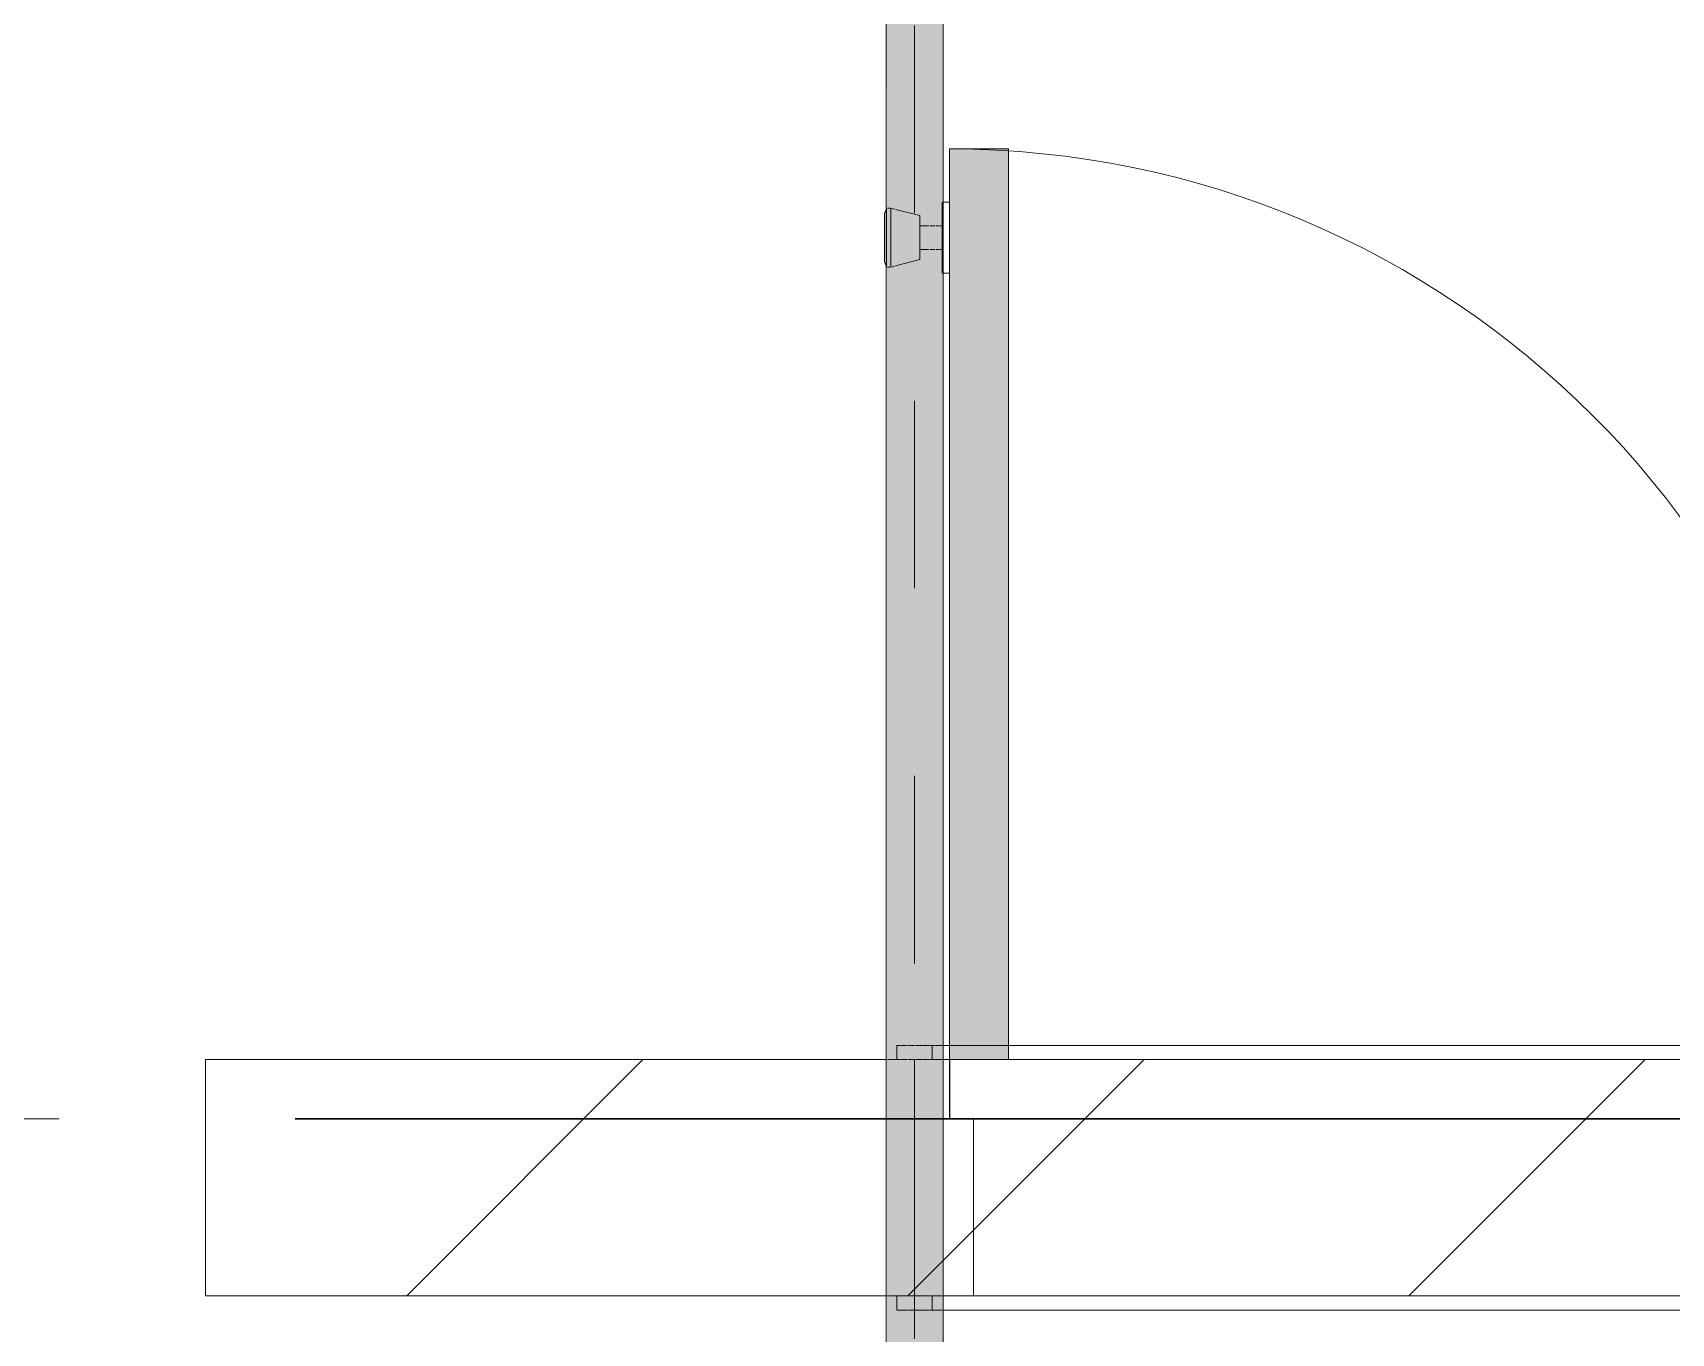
# Model space of a CAD drawing. Header units: millimetres. Extents: x -4000 to 187956, y -58990 to 162485.
# Drawn here: x 43403 to 44791, y 127269 to 128369 of the extents above; entities that cross this region are included whole.
import ezdxf

# ---------------------------------------------------------------- set-up
doc = ezdxf.new("R2010")
doc.units = ezdxf.units.MM
for name, pattern in [('Dash', [600, 300, -300]), ('Dash 1_16_', [317.5, 158.75, -158.75]), ('Dash_2_', [635, 317.5, -317.5]), ('Grid Line', [2222.5, 1270, -317.5, 317.5, -317.5]), ('Grid Line 12_5mm', [2150, 1250, -300, 300, -300])]:
    doc.linetypes.add(name, pattern=pattern)
for name, color, linetype, lineweight in [('A-DETL-GENF', 92, 'Continuous', 9), ('A-DOOR', 31, 'Continuous', 13), ('A-DOOR-FRAM', 31, 'Continuous', 13), ('A-DOOR-HDLN', 31, 'Dash_2_', 13), ('A-WALL', 113, 'Continuous', 13), ('A-WALL-PATT', 111, 'Continuous', 13), ('P-PIPE', 3, 'Continuous', 9), ('P-PIPE-CNTR', 3, 'Continuous', 9), ('S-GRID', 1, 'Continuous', 30)]:
    doc.layers.add(name, color=color, linetype=linetype, lineweight=lineweight)

# ---------------------------------------------------------------- blocks, each defined once
blk = doc.blocks.new('dcc5a - 1600X2200-V756-FFS - TANG 1')
at = {"layer": 'A-DOOR', "lineweight": 15, "transparency": 33554534}
blk.add_hatch(color=256, dxfattribs=at).paths.add_polyline_path([(-363.2, 154.2), (-313.2, 154.2), (-313.2, 924.7), (-363.2, 924.7), (-363.2, 722.2)])
at = {"layer": 'A-DETL-GENF', "color": 16}
for p, q in [((-416.4, 874.7), (-416.4, 824.7)), ((-416.4, 824.7), (-416.4, 874.7)), ((-413.6, 874.7), (-415.5, 874.7)), ((-412.9, 874.7), (-412.9, 824.7)), ((-412.9, 824.7), (-412.9, 874.7)), ((-409.7, 873.9), (-412.8, 874.7)), ((-369.2, 879.7), (-369.2, 819.7)), ((-369.2, 819.7), (-369.2, 879.7)), ((-388.2, 868.3), (-408.7, 873.6)), ((-388.2, 868.3), (-388.2, 831.1)), ((-388.2, 831.1), (-388.2, 868.3)), ((-380.6, 859.7), (-388.2, 859.7)), ((-388.2, 859.7), (-388.2, 839.7)), ((-388.2, 839.7), (-388.2, 859.7)), ((-375.6, 859.7), (-379.6, 859.7)), ((-371.8, 859.7), (-374.8, 859.7)), ((-369.4, 859.7), (-371.3, 859.7)), ((-369.2, 839.7), (-369.2, 859.7)), ((-369.2, 859.7), (-369.2, 839.7)), ((-388.2, 839.7), (-380.6, 839.7)), ((-379.6, 839.7), (-375.6, 839.7)), ((-374.8, 839.7), (-371.8, 839.7)), ((-371.3, 839.7), (-369.4, 839.7)), ((-415.5, 824.7), (-413.6, 824.7)), ((-412.8, 824.7), (-409.7, 825.5)), ((-408.7, 825.8), (-388.2, 831.1))]:
    blk.add_line(p, q, dxfattribs=at)
at = {"layer": 'A-DETL-GENF', "color": 250}
for p, q in [((-363.2, 879.7), (-368.5, 879.7)), ((-363.2, 879.7), (-363.2, 819.7)), ((-363.2, 819.7), (-363.2, 879.7)), ((-416.8, 873.6), (-418.2, 870.2)), ((-418.2, 870.2), (-418.2, 829.2)), ((-418.2, 829.2), (-418.2, 870.2)), ((-418.2, 829.2), (-416.8, 825.8)), ((-368.5, 819.7), (-363.2, 819.7))]:
    blk.add_line(p, q, dxfattribs=at)
at = {"layer": 'A-DOOR', "color": 5, "lineweight": 15}
for p, q in [((-363.2, 924.7), (-363.2, 154.2)), ((-313.2, 924.7), (-363.2, 924.7)), ((-363.2, 924.7), (-363.2, 154.2)), ((-313.2, 924.7), (-363.2, 924.7)), ((-313.2, 154.2), (-313.2, 924.7)), ((-313.2, 154.2), (-313.2, 924.7)), ((-368.5, 166.2), (-363.2, 166.2)), ((-313.2, 166.2), (1127.8, 166.2)), ((1222.3, -57.8), (-368.5, -57.8))]:
    blk.add_line(p, q, dxfattribs=at)
at = {"layer": 'A-DOOR', "color": 213, "lineweight": 15}
for p, q in [((-407.7, 154.2), (-407.7, 166.2)), ((-407.7, 166.2), (-404.7, 166.2)), ((-404, 166.2), (-398.9, 166.2)), ((-398.2, 166.2), (-392.7, 166.2)), ((-391.9, 166.2), (-386.4, 166.2)), ((-385.7, 166.2), (-380.6, 166.2)), ((-380, 166.2), (-377.7, 166.2)), ((-377.7, 166.2), (-377.7, 154.2)), ((-377.7, 166.2), (-377.7, 154.2)), ((-375.6, 166.2), (-377.7, 166.2)), ((-371.8, 166.2), (-375.1, 166.2)), ((-369.4, 166.2), (-371.5, 166.2)), ((-407.7, -57.8), (-407.7, -45.8)), ((-377.7, -45.8), (-377.7, -57.8)), ((-377.7, -45.8), (-377.7, -57.8)), ((-404.7, -57.8), (-407.7, -57.8)), ((-398.9, -57.8), (-404.2, -57.8)), ((-392.7, -57.8), (-398.3, -57.8)), ((-386.4, -57.8), (-392.1, -57.8)), ((-380.6, -57.8), (-385.9, -57.8)), ((-377.7, -57.8), (-380.1, -57.8)), ((-377.7, -57.8), (-375.6, -57.8)), ((-375.2, -57.8), (-371.8, -57.8)), ((-371.5, -57.8), (-369.4, -57.8))]:
    blk.add_line(p, q, dxfattribs=at)
at = {"layer": 'A-DOOR', "color": 192, "lineweight": 15}
for p, q in [((-407.7, 154.2), (-407.7, 166.2)), ((-407.7, 166.2), (-404.7, 166.2)), ((-404, 166.2), (-398.9, 166.2)), ((-398.2, 166.2), (-392.7, 166.2)), ((-391.9, 166.2), (-386.4, 166.2)), ((-385.7, 166.2), (-380.6, 166.2)), ((-380, 166.2), (-375.6, 166.2)), ((-375.1, 166.2), (-371.8, 166.2)), ((-371.5, 166.2), (-369.4, 166.2)), ((-407.7, -57.8), (-407.7, -45.8)), ((-404.7, -57.8), (-407.7, -57.8)), ((-398.9, -57.8), (-404.2, -57.8)), ((-392.7, -57.8), (-398.3, -57.8)), ((-386.4, -57.8), (-392.1, -57.8)), ((-380.6, -57.8), (-385.9, -57.8)), ((-375.6, -57.8), (-380.1, -57.8)), ((-371.8, -57.8), (-375.2, -57.8)), ((-369.4, -57.8), (-371.5, -57.8))]:
    blk.add_line(p, q, dxfattribs=at)
at = {"layer": 'A-DOOR', "color": 231, "lineweight": 15}
for p, q in [((-404.7, 154.2), (-407.7, 154.2)), ((-398.9, 154.2), (-404, 154.2)), ((-392.7, 154.2), (-398.2, 154.2)), ((-386.4, 154.2), (-391.9, 154.2)), ((-380.6, 154.2), (-385.7, 154.2)), ((-377.7, 154.2), (-380, 154.2)), ((-377.7, 154.2), (-375.6, 154.2)), ((-375.1, 154.2), (-371.8, 154.2)), ((-371.5, 154.2), (-369.4, 154.2)), ((-407.7, -45.8), (-404.7, -45.8)), ((-404.2, -45.8), (-398.9, -45.8)), ((-398.3, -45.8), (-392.7, -45.8)), ((-392.1, -45.8), (-386.4, -45.8)), ((-385.9, -45.8), (-380.6, -45.8)), ((-380.1, -45.8), (-377.7, -45.8)), ((-375.6, -45.8), (-377.7, -45.8)), ((-371.8, -45.8), (-375.2, -45.8)), ((-369.4, -45.8), (-371.5, -45.8))]:
    blk.add_line(p, q, dxfattribs=at)
at = {"layer": 'A-DOOR', "color": 223, "lineweight": 15}
for p, q in [((-404.7, 154.2), (-407.7, 154.2)), ((-398.9, 154.2), (-404, 154.2)), ((-392.7, 154.2), (-398.2, 154.2)), ((-386.4, 154.2), (-391.9, 154.2)), ((-380.6, 154.2), (-385.7, 154.2)), ((-375.6, 154.2), (-380, 154.2)), ((-371.8, 154.2), (-375.1, 154.2)), ((-369.4, 154.2), (-371.5, 154.2)), ((-407.7, -45.8), (-404.7, -45.8)), ((-404.2, -45.8), (-398.9, -45.8)), ((-398.3, -45.8), (-392.7, -45.8)), ((-392.1, -45.8), (-386.4, -45.8)), ((-392.1, -45.8), (-386.4, -45.8)), ((-385.9, -45.8), (-380.6, -45.8)), ((-385.9, -45.8), (-380.6, -45.8)), ((-380.1, -45.8), (-375.6, -45.8)), ((-380.1, -45.8), (-375.6, -45.8)), ((-375.2, -45.8), (-371.8, -45.8)), ((-375.2, -45.8), (-371.8, -45.8)), ((-371.5, -45.8), (-369.4, -45.8)), ((-371.5, -45.8), (-369.4, -45.8))]:
    blk.add_line(p, q, dxfattribs=at)
at = {"layer": 'A-DOOR', "color": 232, "lineweight": 15}
blk.add_line((-392.7, 154.2), (-392.7, -45.8), dxfattribs=at)
at = {"layer": 'A-DOOR', "color": 171, "lineweight": 15}
for p, q in [((-363.2, 166.2), (-368.5, 166.2)), ((-363.2, 154.2), (-368.5, 154.2)), ((-313.2, 154.2), (-363.2, 154.2)), ((-363.2, 154.2), (-313.2, 154.2)), ((-363.2, 154.2), (-313.2, 154.2)), ((-363.2, 154.2), (1177.8, 154.2)), ((1127.8, 166.2), (-313.2, 166.2)), ((1127.8, 154.2), (-313.2, 154.2)), ((-368.5, -45.8), (1222.3, -45.8)), ((-368.5, -45.8), (1207.3, -45.8)), ((-368.5, -57.8), (1192.3, -57.8))]:
    blk.add_line(p, q, dxfattribs=at)
at = {"layer": 'A-DOOR', "color": 151, "lineweight": 15}
for p, q in [((-368.5, 154.2), (-363.2, 154.2)), ((-363.2, 154.2), (-313.2, 154.2)), ((-313.2, 154.2), (1127.8, 154.2)), ((1192.3, -45.8), (-368.5, -45.8))]:
    blk.add_line(p, q, dxfattribs=at)
at = {"layer": 'A-DOOR', "color": 173, "lineweight": 15}
blk.add_line((-363.2, 166.2), (-313.2, 166.2), dxfattribs=at)
at = {"layer": 'A-DOOR', "color": 161, "lineweight": 15}
blk.add_line((-313.2, 166.2), (-363.2, 166.2), dxfattribs=at)
at = {"layer": 'A-DOOR', "color": 5, "lineweight": 15}
blk.add_arc((-363.2, 154.2), 770.5, 0, 90, dxfattribs=at)
at = {"layer": 'A-DOOR-FRAM', "color": 13, "lineweight": 15}
blk.add_line((-392.7, -45.8), (-392.7, 154.2), dxfattribs=at)
at = {"layer": 'A-DOOR-FRAM', "color": 32, "lineweight": 15}
blk.add_line((-392.7, -45.8), (-392.7, 154.2), dxfattribs=at)
at = {"layer": 'A-DOOR-FRAM', "color": 41, "lineweight": 15}
for p, q in [((-391.9, 154.2), (-386.4, 154.2)), ((-385.7, 154.2), (-380.6, 154.2)), ((-380, 154.2), (-375.6, 154.2)), ((-375.1, 154.2), (-371.8, 154.2)), ((-371.5, 154.2), (-369.4, 154.2)), ((-386.4, -45.8), (-392.1, -45.8)), ((-380.6, -45.8), (-385.9, -45.8)), ((-375.6, -45.8), (-380.1, -45.8)), ((-371.8, -45.8), (-375.2, -45.8)), ((-369.4, -45.8), (-371.5, -45.8))]:
    blk.add_line(p, q, dxfattribs=at)
at = {"layer": 'A-DOOR-FRAM', "color": 71, "lineweight": 15}
for p, q in [((-391.9, 154.2), (-386.4, 154.2)), ((-385.7, 154.2), (-380.6, 154.2)), ((-380, 154.2), (-375.6, 154.2)), ((-375.1, 154.2), (-371.8, 154.2)), ((-371.5, 154.2), (-369.4, 154.2)), ((-368.5, 154.2), (-363.2, 154.2)), ((-363.2, 154.2), (-313.2, 154.2)), ((-313.2, 154.2), (-362.7, 154.2)), ((1127.8, 154.2), (-313.2, 154.2)), ((-386.4, -45.8), (-392.1, -45.8)), ((-380.6, -45.8), (-385.9, -45.8)), ((-375.6, -45.8), (-380.1, -45.8)), ((-371.8, -45.8), (-375.2, -45.8)), ((-369.4, -45.8), (-371.5, -45.8)), ((-342.7, -45.8), (-368.5, -45.8)), ((-342.7, -45.8), (1157.3, -45.8))]:
    blk.add_line(p, q, dxfattribs=at)
at = {"layer": 'A-DOOR-FRAM', "color": 81, "lineweight": 15}
for p, q in [((-368.5, 154.2), (-363.2, 154.2)), ((-362.7, 154.2), (-362.7, 104.2)), ((-362.7, 154.2), (-362.7, 104.2)), ((-313.2, 154.2), (1127.8, 154.2)), ((-362.7, 104.2), (-342.7, 104.2)), ((-362.7, 104.2), (1177.3, 104.2)), ((-342.7, 104.2), (-342.7, -45.8)), ((-342.7, 104.2), (-342.7, -45.8)), ((1157.3, 104.2), (-342.7, 104.2)), ((1207.3, -45.8), (-368.5, -45.8))]:
    blk.add_line(p, q, dxfattribs=at)
at = {"layer": 'A-DOOR-HDLN', "color": 171, "linetype": 'Dash', "lineweight": 15}
for p, q in [((-363.2, 154.2), (-363.2, 104.2)), ((1177.8, 154.2), (-363.2, 154.2)), ((-363.2, 104.2), (1177.8, 104.2))]:
    blk.add_line(p, q, dxfattribs=at)
blk = doc.blocks.new('CMF2_NHAXUONG_A_rvt-1-FFS - TANG 1')
at = {"layer": 'A-WALL-PATT', "lineweight": 9}
h = blk.add_hatch(dxfattribs=at)
h.set_pattern_fill('FP_12', color=250, style=0, pattern_type=2)
h.set_pattern_definition([(45, (0, 0), (-212.13203, 212.13203), [])])
h.paths.add_polyline_path([(68581, 127300.1), (97082.8, 127300.1), (97082.8, 127500.1), (67049.8, 127500.1), (67049.8, 127300.1)])
h.paths.add_polyline_path([(43638.6, 127300.1), (63049.8, 127300.1), (63049.8, 127500.1), (43549.8, 127500.1), (43549.8, 127300.1)])
at = {"layer": 'A-WALL', "color": 50, "lineweight": 15}
for p, q in [((44125.9, 127500.1), (43549.8, 127500.1)), ((43549.8, 127500.1), (43549.8, 127300.1)), ((51733.5, 127500.1), (44174.1, 127500.1)), ((43549.8, 127300.1), (44125.9, 127300.1)), ((44174.1, 127300.1), (51733.3, 127300.1))]:
    blk.add_line(p, q, dxfattribs=at)
at = {"layer": 'A-WALL', "color": 35, "lineweight": 15}
for p, q in [((44125.9, 127500.1), (43549.8, 127500.1)), ((43549.8, 127300.1), (43549.8, 127500.1)), ((43549.8, 127300.1), (44125.9, 127300.1))]:
    blk.add_line(p, q, dxfattribs=at)
at = {"layer": 'A-WALL', "color": 14, "lineweight": 15}
for p, q in [((44129.1, 127500.1), (44127, 127500.1)), ((44132.9, 127500.1), (44129.6, 127500.1)), ((44137.9, 127500.1), (44133.5, 127500.1)), ((44143.8, 127500.1), (44138.6, 127500.1)), ((44150, 127500.1), (44144.5, 127500.1)), ((44156.2, 127500.1), (44150.8, 127500.1)), ((44162.1, 127500.1), (44157, 127500.1)), ((44167.1, 127500.1), (44162.7, 127500.1)), ((44170.9, 127500.1), (44167.5, 127500.1)), ((44173.3, 127500.1), (44171.2, 127500.1)), ((44126.9, 127300.1), (44129.1, 127300.1)), ((44129.5, 127300.1), (44132.9, 127300.1)), ((44133.4, 127300.1), (44137.9, 127300.1)), ((44138.5, 127300.1), (44143.8, 127300.1)), ((44144.4, 127300.1), (44150, 127300.1)), ((44150.6, 127300.1), (44156.2, 127300.1)), ((44156.8, 127300.1), (44162.1, 127300.1)), ((44162.6, 127300.1), (44167.1, 127300.1)), ((44167.4, 127300.1), (44170.9, 127300.1)), ((44171.1, 127300.1), (44173.3, 127300.1))]:
    blk.add_line(p, q, dxfattribs=at)
at = {"layer": 'A-WALL', "color": 15, "lineweight": 15}
for p, q in [((44129.1, 127500.1), (44127, 127500.1)), ((44132.9, 127500.1), (44129.6, 127500.1)), ((44135, 127500.1), (44133.5, 127500.1)), ((44126.9, 127300.1), (44129.1, 127300.1)), ((44129.5, 127300.1), (44132.9, 127300.1)), ((44133.4, 127300.1), (44135, 127300.1))]:
    blk.add_line(p, q, dxfattribs=at)
at = {"layer": 'A-WALL', "color": 11, "lineweight": 15}
for p, q in [((44137.9, 127500.1), (44135, 127500.1)), ((44143.8, 127500.1), (44138.6, 127500.1)), ((44150, 127500.1), (44144.5, 127500.1)), ((44156.2, 127500.1), (44150.8, 127500.1)), ((44162.1, 127500.1), (44157, 127500.1)), ((44167.1, 127500.1), (44162.7, 127500.1)), ((44170.9, 127500.1), (44167.5, 127500.1)), ((44173.3, 127500.1), (44171.2, 127500.1)), ((44135, 127300.1), (44137.9, 127300.1)), ((44138.5, 127300.1), (44143.8, 127300.1)), ((44144.4, 127300.1), (44150, 127300.1)), ((44150.6, 127300.1), (44156.2, 127300.1)), ((44156.8, 127300.1), (44162.1, 127300.1)), ((44162.6, 127300.1), (44167.1, 127300.1)), ((44167.4, 127300.1), (44170.9, 127300.1)), ((44171.1, 127300.1), (44173.3, 127300.1))]:
    blk.add_line(p, q, dxfattribs=at)
at = {"layer": 'A-WALL', "color": 240, "lineweight": 15}
blk.add_line((44150, 127500.1), (44150, 127300.1), dxfattribs=at)
at = {"layer": 'A-WALL', "color": 22, "lineweight": 15}
blk.add_line((44150, 127500.1), (44150, 127300.1), dxfattribs=at)
at = {"layer": 'A-WALL', "color": 53, "lineweight": 15}
for p, q in [((44179.5, 127500.1), (44174.1, 127500.1)), ((45670.5, 127500.1), (44229.5, 127500.1)), ((44174.1, 127300.1), (45750, 127300.1))]:
    blk.add_line(p, q, dxfattribs=at)
at = {"layer": 'A-WALL', "color": 71, "lineweight": 15}
blk.add_line((44229.5, 127500.1), (44179.5, 127500.1), dxfattribs=at)
at = {"layer": 'S-GRID', "linetype": 'Grid Line 12_5mm', "lineweight": 9}
blk.add_line((-824.3, 127450), (183641.1, 127450), dxfattribs=at)
at = {"layer": 'A-DOOR', "color": 250, "lineweight": 9}
blk.add_blockref('dcc5a - 1600X2200-V756-FFS - TANG 1', (44542.7, 127345.9), dxfattribs=at)

msp = doc.modelspace()

# ---------------------------------------------------------------- block references
at = {"lineweight": 5}
msp.add_blockref('CMF2_NHAXUONG_A_rvt-1-FFS - TANG 1', (0, 0), dxfattribs=at)

# ---------------------------------------------------------------- next in the draw order: hatches: boundary and pattern name
at = {"layer": 'P-PIPE', "transparency": 33554534}
for points in [[(44150, 126503.5), (44150, 134725.1), (44125.9, 134725.1), (44126.7, 126503.5), (44143.8, 126503.5)], [(44150, 126503.5), (44174.1, 126503.5), (44173.3, 134725.1), (44150, 134725.1), (44150, 126608)]]:
    msp.add_hatch(color=1, dxfattribs=at).paths.add_polyline_path(points)

# ---------------------------------------------------------------- next in the draw order: linework, layer by layer
at = {"layer": 'P-PIPE', "color": 20, "lineweight": 13}
for p, q in [((44125.9, 134725.1), (44125.9, 126503.5)), ((44174.1, 126503.5), (44174.1, 134725.1))]:
    msp.add_line(p, q, dxfattribs=at)
at = {"layer": 'P-PIPE-CNTR', "color": 1, "linetype": 'Dash 1_16_'}
msp.add_line((44150, 134725.1), (44150, 126503.5), dxfattribs=at)
msp.add_line((44150, 134725.1), (44150, 126503.5), dxfattribs=at)
at = {"layer": 'S-GRID', "linetype": 'Grid Line'}
msp.add_line((-824.3, 127450), (183641.1, 127450), dxfattribs=at)

doc.saveas('drawing.dxf')
